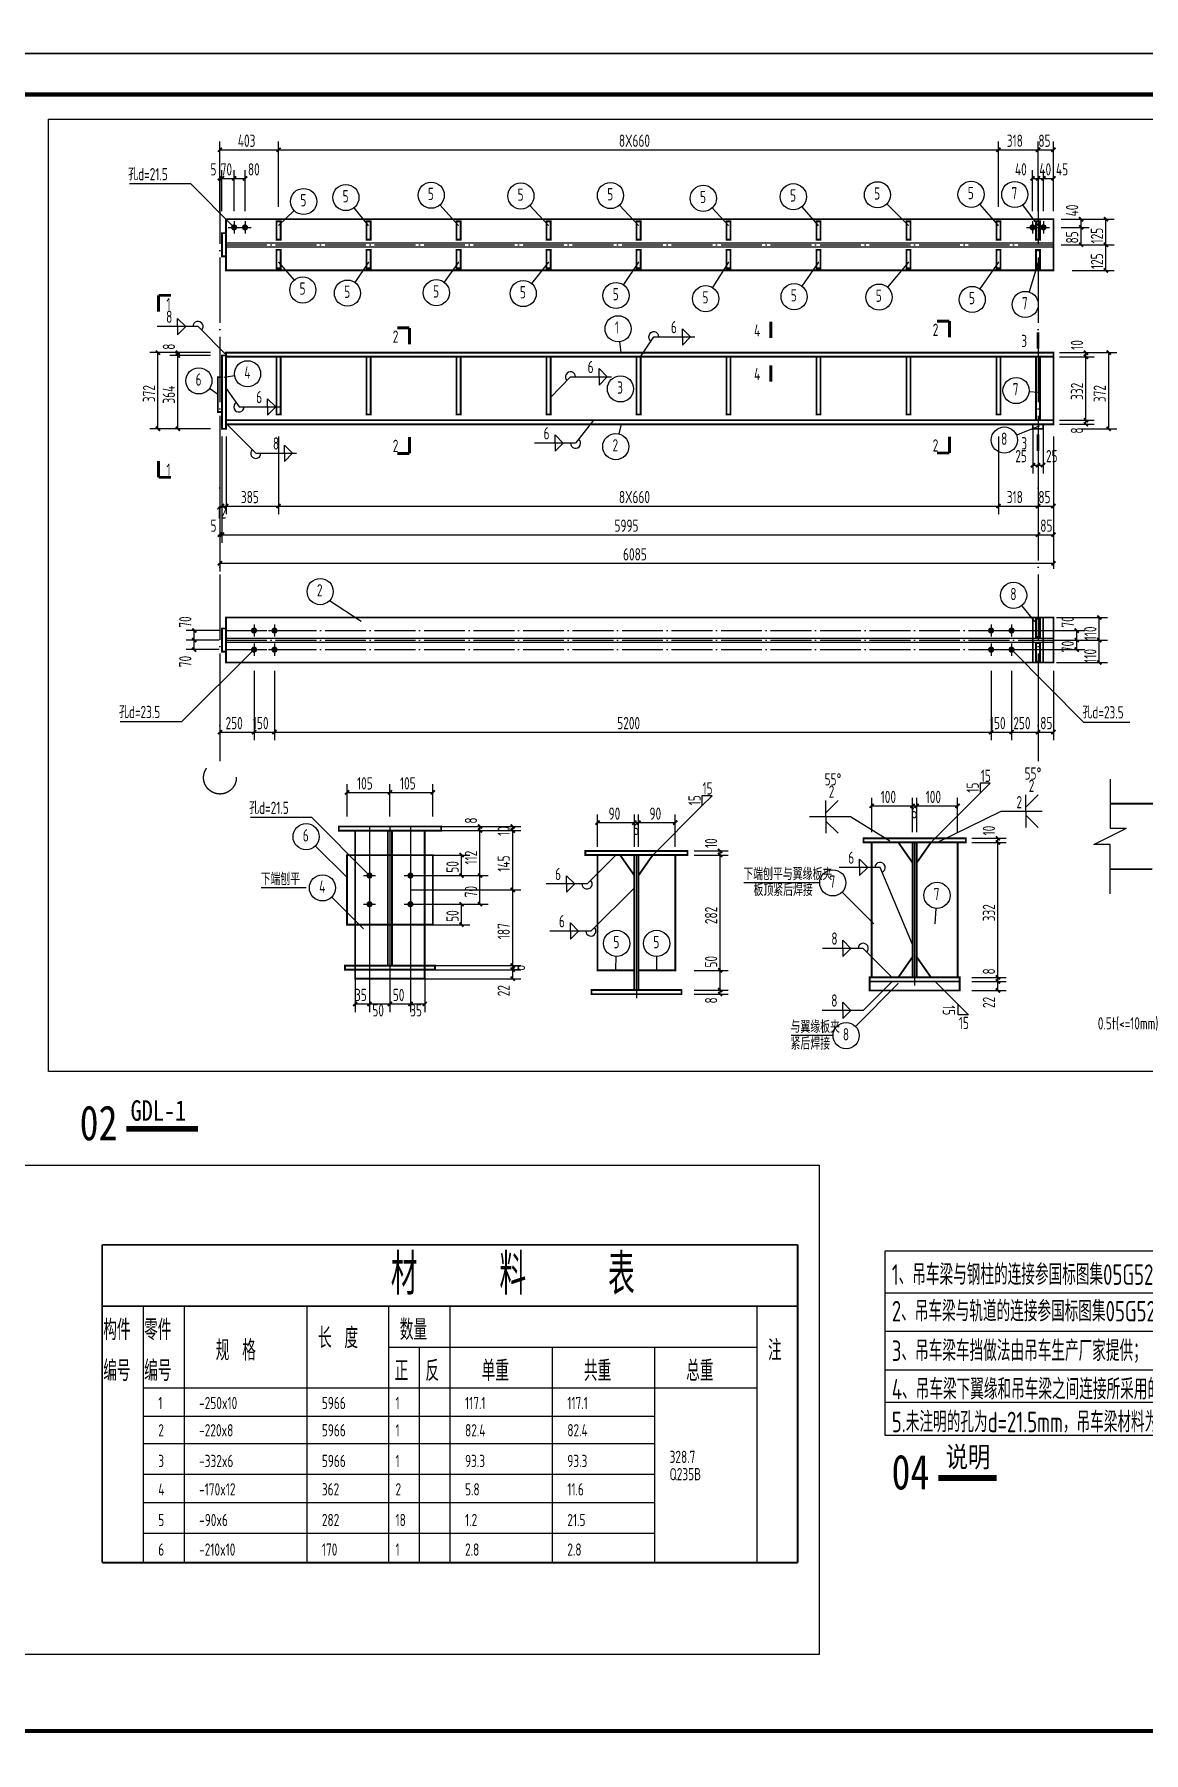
# Model space of a CAD drawing. Extents: x 10220221 to 10320221, y -710711 to -416711.
# Drawn here: x 10265407 to 10292524, y -584241 to -542241 of the extents above; entities that cross this region are included whole.
import ezdxf
from ezdxf.lldxf.tags import DXFTag

# ---------------------------------------------------------------- set-up
doc = ezdxf.new("R2010")
doc.units = 0
doc.header["$LTSCALE"] = 1000
doc.header["$MEASUREMENT"] = 0
for name, pattern in [('2', [5, 1.5, -1, 1.5, -1]), ('34', [0]), ('DOTE', [2.42, 2, -0.2, 0.02, -0.2])]:
    doc.linetypes.add(name, pattern=pattern)
doc.layers.get('0').update_dxf_attribs({"color": 2})
for name, color, linetype in [('10', 253, 'Continuous'), ('100', 4, 'Continuous'), ('320', 2, 'Continuous'), ('330', 253, '2'), ('DIM_SYMB', 3, 'Continuous'), ('DOTE', 1, 'DOTE'), ('PUB_TEXT', 7, 'Continuous'), ('PUB_TITLE', 4, 'Continuous'), ('尺寸标注', 253, 'Continuous'), ('焊缝标注', 253, 'Continuous'), ('编号标注', 253, 'Continuous'), ('螺栓孔标注', 253, 'Continuous'), ('附图框', 251, 'Continuous')]:
    doc.layers.add(name, color=color, linetype=linetype)
doc.styles.add('BIANHAO', font='SIMHEI.TTF', dxfattribs={"width": 0.8})
doc.styles.add('HZ', font='txt', dxfattribs={"width": 0.7, "height": 5, "bigfont": 'STF:宋体'})
doc.styles.add('TSSD', font='tssdeng.shx', dxfattribs={"width": 0.7, "height": 300, "bigfont": 'tssdchn.shx'})
doc.styles.add('TUMING', font='SimSun.ttf', dxfattribs={"width": 0.8, "height": 500})
tags = doc.linetypes.add('DASH', pattern=[0.35, 0.25, -0.1]).pattern_tags.tags
tags[6:7] = [DXFTag(74, 4), DXFTag(75, 0), DXFTag(340, '0'), DXFTag(46, 1.0), DXFTag(50, 0.0), DXFTag(44, 0.0), DXFTag(45, 0.0)]
tags[4:5] = [DXFTag(74, 4), DXFTag(75, 0), DXFTag(340, '0'), DXFTag(46, 1.0), DXFTag(50, 0.0), DXFTag(44, 0.0), DXFTag(45, 0.0)]

msp = doc.modelspace()

# ---------------------------------------------------------------- linework, layer by layer
at = {"linetype": 'ByBlock', "ltscale": 0.01}
for p, q in [((10286203, -571976), (10302143, -571976)), ((10286203, -576485), (10286203, -571976)), ((10286203, -573005), (10302143, -573005)), ((10286203, -573942), (10302143, -573942)), ((10286203, -574880), (10302143, -574880)), ((10302143, -575683), (10286203, -575683)), ((10302143, -576485), (10286203, -576485))]:
    msp.add_line(p, q, dxfattribs=at)
at = {"layer": '10', "color": 253, "linetype": 'ByBlock'}
for p, q in [((10288526, -560791), (10288773, -560544)), ((10288773, -560544), (10288526, -560544)), ((10288526, -560544), (10288526, -560791)), ((10280525, -562300), (10281725, -561100)), ((10281725, -561100), (10281973, -560852)), ((10281973, -560852), (10281725, -560852)), ((10281725, -560852), (10281725, -561100)), ((10287326, -561991), (10288526, -560791)), ((10287426, -565391), (10288239, -566204)), ((10287991, -566204), (10287991, -565957)), ((10288239, -566204), (10287991, -566204))]:
    msp.add_line(p, q, dxfattribs=at)
at = {"layer": '10', "const_width": 70}
for points in [[(10268444, -548621), (10268444, -549021)], [(10268444, -548621), (10268744, -548621)], [(10283410, -549262), (10283410, -549662)], [(10287776, -549249), (10287476, -549249)], [(10287776, -549249), (10287776, -549648)], [(10274577, -549415), (10274277, -549415)], [(10274577, -549415), (10274577, -549815)], [(10289942, -549521), (10289942, -549921)], [(10283410, -550729), (10283410, -550329)], [(10274577, -552484), (10274577, -552085)], [(10287776, -552474), (10287776, -552074)], [(10289942, -552421), (10289942, -552021)], [(10268444, -553070), (10268444, -552671)], [(10274577, -552484), (10274277, -552484)], [(10287776, -552474), (10287476, -552474)], [(10268444, -553070), (10268744, -553070)]]:
    msp.add_lwpolyline(points, dxfattribs=at)
at = {"layer": '100', "linetype": 'ByBlock'}
for p, q in [((10268066, -573328), (10268066, -574328)), ((10269066, -573328), (10269066, -574328)), ((10272066, -573328), (10272066, -574328)), ((10274066, -573328), (10274066, -574328)), ((10275566, -573328), (10275566, -574328)), ((10283066, -573328), (10283066, -574328)), ((10268066, -574328), (10268066, -575328)), ((10269066, -574328), (10269066, -575328)), ((10272066, -574328), (10272066, -575328)), ((10274066, -574328), (10283066, -574328)), ((10274066, -574328), (10274066, -575328)), ((10274816, -574328), (10274816, -575328)), ((10275566, -574328), (10275566, -575328)), ((10278066, -574328), (10278066, -575328)), ((10280566, -574328), (10280566, -575328)), ((10283066, -574328), (10283066, -575328)), ((10268066, -575328), (10268066, -579597)), ((10268066, -575328), (10283066, -575328)), ((10269066, -575328), (10269066, -579597)), ((10272066, -575328), (10272066, -579597)), ((10274066, -575328), (10274066, -579597)), ((10274816, -575328), (10274816, -579597)), ((10275566, -575328), (10275566, -579597)), ((10278066, -575328), (10278066, -579597)), ((10280566, -575328), (10280566, -579597)), ((10283066, -575328), (10283066, -579597)), ((10268066, -576015), (10280566, -576015)), ((10268066, -576681), (10280566, -576681)), ((10268066, -577431), (10280566, -577431)), ((10268066, -578125), (10280566, -578125)), ((10268066, -578875), (10280566, -578875))]:
    msp.add_line(p, q, dxfattribs=at)
at = {"layer": '100', "linetype": 'ByBlock', "const_width": 45}
for points in [[(10267066, -571828), (10284066, -571828)], [(10267066, -571828), (10267066, -573328)], [(10284066, -571828), (10284066, -573328)], [(10267066, -573328), (10284066, -573328)], [(10267066, -573328), (10267066, -574328)], [(10284066, -573328), (10284066, -574328)], [(10267066, -574328), (10267066, -575328)], [(10284066, -574328), (10284066, -575328)], [(10267066, -575328), (10267066, -579597)], [(10284066, -575328), (10284066, -579597)], [(10267066, -579597), (10284066, -579597)]]:
    msp.add_lwpolyline(points, dxfattribs=at)
at = {"layer": '320', "color": 253, "linetype": 'DASH', "ltscale": 0.5}
for p, q in [((10270094, -547334), (10290319, -547334)), ((10270094, -547434), (10290319, -547434)), ((10270094, -556996), (10290319, -556996)), ((10270094, -557096), (10290319, -557096))]:
    msp.add_line(p, q, dxfattribs=at)
at = {"layer": '320', "color": 253, "linetype": 'ByBlock'}
for p, q in [((10272050, -563103), (10270950, -563103)), ((10284606, -562981), (10282750, -562981)), ((10284932, -566715), (10283904, -566715))]:
    msp.add_line(p, q, dxfattribs=at)
at = {"layer": '320', "const_width": 45}
for points in [[(10270094, -546759), (10290319, -546759), (10290319, -548009), (10270094, -548009), (10270094, -546759)], [(10271327, -546809), (10271427, -546809), (10271427, -547259), (10271327, -547259), (10271327, -546809)], [(10273527, -546809), (10273627, -546809), (10273627, -547259), (10273527, -547259), (10273527, -546809)], [(10275727, -546809), (10275827, -546809), (10275827, -547259), (10275727, -547259), (10275727, -546809)], [(10277927, -546809), (10278027, -546809), (10278027, -547259), (10277927, -547259), (10277927, -546809)], [(10280127, -546809), (10280227, -546809), (10280227, -547259), (10280127, -547259), (10280127, -546809)], [(10282326, -546809), (10282426, -546809), (10282426, -547259), (10282326, -547259), (10282326, -546809)], [(10284526, -546809), (10284626, -546809), (10284626, -547259), (10284526, -547259), (10284526, -546809)], [(10286726, -546809), (10286826, -546809), (10286826, -547259), (10286726, -547259), (10286726, -546809)], [(10288926, -546809), (10289026, -546809), (10289026, -547259), (10288926, -547259), (10288926, -546809)], [(10289892, -546809), (10289992, -546809), (10289992, -547259), (10289892, -547259), (10289892, -546809)], [(10269994, -547101), (10270094, -547101), (10270094, -547668), (10269994, -547668), (10269994, -547101)], [(10271327, -547509), (10271427, -547509), (10271427, -547959), (10271327, -547959), (10271327, -547509)], [(10273527, -547509), (10273627, -547509), (10273627, -547959), (10273527, -547959), (10273527, -547509)], [(10275727, -547509), (10275827, -547509), (10275827, -547959), (10275727, -547959), (10275727, -547509)], [(10277927, -547509), (10278027, -547509), (10278027, -547959), (10277927, -547959), (10277927, -547509)], [(10280127, -547509), (10280227, -547509), (10280227, -547959), (10280127, -547959), (10280127, -547509)], [(10282326, -547509), (10282426, -547509), (10282426, -547959), (10282326, -547959), (10282326, -547509)], [(10284526, -547509), (10284626, -547509), (10284626, -547959), (10284526, -547959), (10284526, -547509)], [(10286726, -547509), (10286826, -547509), (10286826, -547959), (10286726, -547959), (10286726, -547509)], [(10288926, -547509), (10289026, -547509), (10289026, -547959), (10288926, -547959), (10288926, -547509)], [(10289892, -547509), (10289992, -547509), (10289992, -547959), (10289892, -547959), (10289892, -547509)], [(10269994, -550091), (10270094, -550091), (10270094, -551881), (10269994, -551881), (10269994, -550091)], [(10270094, -550021), (10290319, -550021), (10290319, -550121), (10270094, -550121), (10270094, -550021)], [(10271327, -550121), (10271427, -550121), (10271427, -551531), (10271327, -551531), (10271327, -550121)], [(10273527, -550121), (10273627, -550121), (10273627, -551531), (10273527, -551531), (10273527, -550121)], [(10275727, -550121), (10275827, -550121), (10275827, -551531), (10275727, -551531), (10275727, -550121)], [(10277927, -550121), (10278027, -550121), (10278027, -551531), (10277927, -551531), (10277927, -550121)], [(10280127, -550121), (10280227, -550121), (10280227, -551531), (10280127, -551531), (10280127, -550121)], [(10282326, -550121), (10282426, -550121), (10282426, -551531), (10282326, -551531), (10282326, -550121)], [(10284526, -550121), (10284626, -550121), (10284626, -551531), (10284526, -551531), (10284526, -550121)], [(10286726, -550121), (10286826, -550121), (10286826, -551531), (10286726, -551531), (10286726, -550121)], [(10288926, -550121), (10289026, -550121), (10289026, -551531), (10288926, -551531), (10288926, -550121)], [(10289892, -550121), (10289992, -550121), (10289992, -551671), (10289892, -551671), (10289892, -550121)], [(10290319, -550021), (10290319, -551771)], [(10269894, -550621), (10269994, -550621), (10269994, -551471), (10269894, -551471), (10269894, -550621)], [(10270094, -551671), (10290319, -551671), (10290319, -551771), (10270094, -551771), (10270094, -551671)], [(10289817, -551771), (10290067, -551771), (10290067, -551881), (10289817, -551881), (10289817, -551771)], [(10270094, -556496), (10290319, -556496), (10290319, -557596), (10270094, -557596), (10270094, -556496)], [(10289817, -556496), (10289817, -557596)], [(10289892, -556521), (10289992, -556521), (10289992, -556971), (10289892, -556971), (10289892, -556521)], [(10290067, -556496), (10290067, -557596)], [(10269994, -556763), (10270094, -556763), (10270094, -557330), (10269994, -557330), (10269994, -556763)], [(10289892, -557121), (10289992, -557121), (10289992, -557571), (10289892, -557571), (10289892, -557121)]]:
    msp.add_lwpolyline(points, dxfattribs=at)
at = {"layer": '320', "linetype": 'ByBlock', "const_width": 45}
for points in [[(10272850, -561603), (10275350, -561603), (10275350, -561703), (10272850, -561703), (10272850, -561603)], [(10273250, -561703), (10274950, -561703), (10274950, -565323), (10273250, -565323), (10273250, -561703)], [(10273250, -561703), (10274950, -561703)], [(10274050, -561703), (10274150, -561703), (10274150, -565003), (10274050, -565003), (10274050, -561703)], [(10285676, -561891), (10288176, -561891), (10288176, -561991), (10285676, -561991), (10285676, -561891)], [(10273050, -562303), (10275150, -562303), (10275150, -564003), (10273050, -564003), (10273050, -562303)], [(10273250, -562303), (10273250, -564003)], [(10274950, -562303), (10274950, -564003)], [(10278875, -562200), (10281375, -562200), (10281375, -562300), (10278875, -562300), (10278875, -562200)], [(10279175, -562300), (10279725, -562300), (10280075, -562800), (10280075, -565120), (10279175, -565120), (10279175, -562300)], [(10280075, -562300), (10280175, -562300), (10280175, -565600), (10280075, -565600), (10280075, -562300)], [(10280175, -562800), (10280525, -562300), (10281075, -562300), (10281075, -565120), (10280175, -565120), (10280175, -562800)], [(10285876, -561991), (10286526, -561991), (10286876, -562491), (10286876, -564791), (10286526, -565291), (10285876, -565291), (10285876, -561991)], [(10286876, -561991), (10286976, -561991), (10286976, -565291), (10286876, -565291), (10286876, -561991)], [(10286976, -562491), (10287326, -561991), (10287976, -561991), (10287976, -565291), (10287326, -565291), (10286976, -564791), (10286976, -562491)], [(10273000, -565003), (10275200, -565003), (10275200, -565103), (10273000, -565103), (10273000, -565003)], [(10285826, -565291), (10288026, -565291), (10288026, -565391), (10285826, -565391), (10285826, -565291)], [(10279025, -565600), (10281225, -565600), (10281225, -565700), (10279025, -565700), (10279025, -565600)], [(10285826, -565391), (10288026, -565391), (10288026, -565611), (10285826, -565611), (10285826, -565391)]]:
    msp.add_lwpolyline(points, dxfattribs=at)
at = {"layer": '330', "linetype": 'DOTE', "ltscale": 0.5}
for p, q in [((10270094, -547384), (10290319, -547384)), ((10270094, -556813), (10290319, -556813)), ((10270094, -557046), (10290319, -557046)), ((10270094, -557280), (10290319, -557280))]:
    msp.add_line(p, q, dxfattribs=at)
at = {"layer": '330', "linetype": 'ByBlock'}
for p, q in [((10291707, -560447), (10291707, -561647)), ((10273600, -561603), (10273600, -565103)), ((10274100, -561603), (10274100, -565103)), ((10274600, -561603), (10274600, -565103)), ((10291307, -562047), (10292107, -561647)), ((10291707, -561647), (10292107, -561647)), ((10280125, -562300), (10280125, -565800)), ((10286926, -561991), (10286926, -565491)), ((10291707, -562047), (10291307, -562047)), ((10291707, -563247), (10291707, -562047))]:
    msp.add_line(p, q, dxfattribs=at)
at = {"layer": '330', "color": 2, "linetype": 'ByBlock', "const_width": 45}
for points in [[(10291707, -561047), (10296594, -561047)], [(10291707, -562647), (10292740, -562647)]]:
    msp.add_lwpolyline(points, dxfattribs=at)
at = {"layer": '330'}
msp.add_circle((10269944, -560409), 400, dxfattribs=at)
at = {"layer": 'DIM_SYMB', "color": 3, "const_width": 143}
for points in [[(10267657, -568993), (10269411, -568993)], [(10287507, -577528), (10288931, -577528)]]:
    msp.add_lwpolyline(points, dxfattribs=at)
at = {"layer": 'DOTE', "ltscale": 0.8}
for p, q in [((10269944, -545760), (10269944, -560009)), ((10289942, -545760), (10289942, -560009))]:
    msp.add_line(p, q, dxfattribs=at)
at = {"layer": 'PUB_TITLE'}
for points in [[(10220221, -542711), (10320221, -542711), (10320221, -500711), (10220221, -500711)], [(10220221, -584711), (10320221, -584711), (10320221, -542711), (10220221, -542711)]]:
    msp.add_lwpolyline(points, close=True, dxfattribs=at)
at = {"layer": 'PUB_TITLE', "const_width": 100}
msp.add_lwpolyline([(10222721, -583711), (10319221, -583711), (10319221, -543711), (10222721, -543711)], close=True, dxfattribs=at)
at = {"layer": '尺寸标注'}
for p, q in [((10269944, -546459), (10269944, -544861)), ((10269944, -545061), (10271377, -545061)), ((10271377, -546459), (10271377, -544861)), ((10271377, -546459), (10271377, -544861)), ((10271377, -545061), (10288976, -545061)), ((10288976, -546459), (10288976, -544861)), ((10288976, -546459), (10288976, -544861)), ((10288976, -545061), (10289942, -545061)), ((10289942, -546459), (10289942, -544861)), ((10289942, -546459), (10289942, -544861)), ((10289942, -545061), (10290319, -545061)), ((10290319, -546459), (10290319, -544861)), ((10290319, -546459), (10290319, -544861)), ((10269944, -546559), (10269944, -545560)), ((10269994, -546559), (10269994, -545560)), ((10269994, -546559), (10269994, -545560)), ((10270291, -546559), (10270291, -545560)), ((10270291, -546559), (10270291, -545560)), ((10270558, -546559), (10270558, -545560)), ((10289809, -546559), (10289809, -545560)), ((10289942, -546559), (10289942, -545560)), ((10289942, -546559), (10289942, -545560)), ((10290076, -546559), (10290076, -545560)), ((10290076, -546559), (10290076, -545560)), ((10290319, -546559), (10290319, -545560)), ((10290319, -546559), (10290319, -545560)), ((10269944, -545760), (10269994, -545760)), ((10269994, -545760), (10270291, -545760)), ((10270291, -545760), (10270558, -545760)), ((10289809, -545760), (10290076, -545760)), ((10289942, -545760), (10290319, -545760)), ((10290076, -545760), (10290236, -545760)), ((10290505, -546759), (10291196, -546759)), ((10290775, -546759), (10291803, -546759)), ((10290996, -546959), (10290996, -546759)), ((10291603, -547384), (10291603, -546759)), ((10290505, -546959), (10291196, -546959)), ((10290996, -547384), (10290996, -546959)), ((10290505, -547384), (10291196, -547384)), ((10290775, -547384), (10291803, -547384)), ((10291603, -548009), (10291603, -547384)), ((10290775, -548009), (10291803, -548009)), ((10269334, -550021), (10268229, -550021)), ((10268429, -551881), (10268429, -550021)), ((10269715, -550021), (10268715, -550021)), ((10269715, -550091), (10268715, -550091)), ((10268915, -550091), (10268915, -550021)), ((10268915, -551881), (10268915, -550091)), ((10290464, -550021), (10291314, -550021)), ((10290464, -550121), (10291314, -550121)), ((10291001, -550021), (10291870, -550021)), ((10291114, -550121), (10291114, -550021)), ((10291114, -551671), (10291114, -550121)), ((10291670, -551881), (10291670, -550021)), ((10289817, -551771), (10289817, -552971)), ((10289942, -551771), (10289942, -552971)), ((10289942, -551771), (10289942, -552971)), ((10290067, -551771), (10290067, -552971)), ((10290464, -551671), (10291314, -551671)), ((10290464, -551771), (10291314, -551771)), ((10291114, -551771), (10291114, -551671)), ((10269334, -551881), (10268229, -551881)), ((10269715, -551881), (10268715, -551881)), ((10269994, -552071), (10269994, -553970)), ((10270094, -552071), (10270094, -553970)), ((10270094, -552071), (10270094, -553970)), ((10271377, -552071), (10271377, -553970)), ((10271377, -552071), (10271377, -553970)), ((10288976, -552071), (10288976, -553970)), ((10288976, -552071), (10288976, -553970)), ((10289942, -552071), (10289942, -553970)), ((10289942, -552071), (10289942, -553970)), ((10290319, -552071), (10290319, -553970)), ((10290319, -552071), (10290319, -555305)), ((10291001, -551881), (10291870, -551881)), ((10269944, -552771), (10269944, -554670)), ((10269994, -552771), (10269994, -554670)), ((10269994, -552771), (10269994, -554670)), ((10289817, -552771), (10289942, -552771)), ((10289942, -552771), (10289942, -554670)), ((10289942, -552771), (10289942, -554670)), ((10289942, -552771), (10290067, -552771)), ((10269944, -553470), (10269944, -555370)), ((10269994, -553770), (10270094, -553770)), ((10270094, -553770), (10271377, -553770)), ((10271377, -553770), (10288976, -553770)), ((10288976, -553770), (10289942, -553770)), ((10289942, -553770), (10290319, -553770)), ((10269944, -554470), (10269994, -554470)), ((10269994, -554470), (10289942, -554470)), ((10289942, -554470), (10290319, -554470)), ((10269944, -555170), (10290319, -555170)), ((10290392, -556496), (10291640, -556496)), ((10291440, -557046), (10291440, -556496)), ((10269922, -556813), (10269116, -556813)), ((10269316, -557046), (10269316, -556813)), ((10290191, -556813), (10291089, -556813)), ((10290889, -557046), (10290889, -556813)), ((10269922, -557046), (10269116, -557046)), ((10269922, -557280), (10269116, -557280)), ((10269316, -557280), (10269316, -557046)), ((10290191, -557046), (10291089, -557046)), ((10290191, -557280), (10291089, -557280)), ((10290392, -557046), (10291640, -557046)), ((10290889, -557280), (10290889, -557046)), ((10291440, -557596), (10291440, -557046)), ((10290392, -557596), (10291640, -557596)), ((10269944, -557796), (10269944, -559496)), ((10270777, -557796), (10270777, -559496)), ((10270777, -557796), (10270777, -559496)), ((10271277, -557796), (10271277, -559496)), ((10271277, -557796), (10271277, -559496)), ((10288796, -557796), (10288796, -559496)), ((10288796, -557796), (10288796, -559496)), ((10289296, -557796), (10289296, -559496)), ((10289296, -557796), (10289296, -559496)), ((10289942, -557796), (10289942, -559496)), ((10289942, -557796), (10289942, -559496)), ((10290318, -557796), (10290318, -559496)), ((10269944, -559296), (10270777, -559296)), ((10270777, -559296), (10271277, -559296)), ((10271277, -559296), (10288796, -559296)), ((10288796, -559296), (10289296, -559296)), ((10289296, -559296), (10289942, -559296)), ((10289942, -559296), (10290318, -559296))]:
    msp.add_line(p, q, dxfattribs=at)
at = {"layer": '尺寸标注', "linetype": 'ByBlock'}
for p, q in [((10273050, -561356), (10273050, -560569)), ((10274100, -561356), (10274100, -560569)), ((10275150, -561356), (10275150, -560569)), ((10273050, -560769), (10274100, -560769)), ((10274100, -560769), (10275150, -560769)), ((10285876, -561740), (10285876, -560900)), ((10285876, -561100), (10286876, -561100)), ((10286876, -561740), (10286876, -560900)), ((10286876, -561100), (10286976, -561100)), ((10286976, -561740), (10286976, -560900)), ((10286976, -561100), (10287976, -561100)), ((10287976, -561740), (10287976, -560900)), ((10279175, -562100), (10279175, -561309)), ((10279175, -561509), (10280075, -561509)), ((10280075, -562100), (10280075, -561309)), ((10280075, -561509), (10280175, -561509)), ((10280175, -562100), (10280175, -561309)), ((10280175, -561509), (10281075, -561509)), ((10281075, -562100), (10281075, -561309)), ((10274600, -561603), (10276500, -561603)), ((10274600, -561603), (10277300, -561603)), ((10274600, -561703), (10276500, -561703)), ((10274600, -561703), (10276500, -561703)), ((10274600, -561703), (10277300, -561703)), ((10274600, -561703), (10277300, -561703)), ((10276300, -561703), (10276300, -561603)), ((10276300, -562803), (10276300, -561703)), ((10277100, -561703), (10277100, -561603)), ((10277100, -563153), (10277100, -561703)), ((10288321, -561891), (10289162, -561891)), ((10288962, -561991), (10288962, -561891)), ((10275150, -562303), (10276050, -562303)), ((10275850, -562803), (10275850, -562303)), ((10281540, -562200), (10282370, -562200)), ((10281540, -562300), (10282370, -562300)), ((10282170, -562300), (10282170, -562200)), ((10282170, -565120), (10282170, -562300)), ((10288321, -561991), (10289162, -561991)), ((10288962, -565291), (10288962, -561991)), ((10274600, -562803), (10276500, -562803)), ((10274600, -562803), (10276500, -562803)), ((10274600, -563153), (10277300, -563153)), ((10274600, -563153), (10277300, -563153)), ((10275150, -562803), (10276050, -562803)), ((10276300, -563503), (10276300, -562803)), ((10277100, -565003), (10277100, -563153)), ((10274600, -563503), (10276500, -563503)), ((10275150, -563503), (10276050, -563503)), ((10275850, -564003), (10275850, -563503)), ((10275150, -564003), (10276050, -564003)), ((10273250, -564983), (10273250, -566141)), ((10273600, -564983), (10273600, -566141)), ((10273600, -564983), (10273600, -566141)), ((10274100, -564983), (10274100, -566141)), ((10274100, -564983), (10274100, -566141)), ((10274600, -564983), (10274600, -566141)), ((10274600, -564983), (10274600, -566141)), ((10274600, -565003), (10277300, -565003)), ((10274600, -565003), (10277300, -565003)), ((10274600, -565103), (10277300, -565103)), ((10274600, -565103), (10277300, -565103)), ((10274950, -564983), (10274950, -566141)), ((10277100, -565103), (10277100, -565003)), ((10277100, -565323), (10277100, -565103)), ((10281540, -565120), (10282370, -565120)), ((10282170, -565600), (10282170, -565120)), ((10288321, -565291), (10289162, -565291)), ((10288962, -565391), (10288962, -565291)), ((10274600, -565323), (10277300, -565323)), ((10281540, -565600), (10282370, -565600)), ((10281540, -565700), (10282370, -565700)), ((10282170, -565700), (10282170, -565600)), ((10288321, -565391), (10289162, -565391)), ((10288321, -565611), (10289162, -565611)), ((10288962, -565611), (10288962, -565391)), ((10273250, -565941), (10273600, -565941)), ((10273600, -565941), (10274100, -565941)), ((10274100, -565941), (10274600, -565941)), ((10274600, -565941), (10274950, -565941))]:
    msp.add_line(p, q, dxfattribs=at)
at = {"layer": '尺寸标注', "const_width": 45}
for points in [[(10269894, -545111), (10269994, -545011)], [(10271327, -545111), (10271427, -545011)], [(10271327, -545111), (10271427, -545011)], [(10288926, -545111), (10289026, -545011)], [(10288926, -545111), (10289026, -545011)], [(10289892, -545111), (10289992, -545011)], [(10289892, -545111), (10289992, -545011)], [(10290269, -545111), (10290369, -545011)], [(10290269, -545111), (10290369, -545011)], [(10269894, -545810), (10269994, -545710)], [(10269944, -545810), (10270044, -545710)], [(10269944, -545810), (10270044, -545710)], [(10270241, -545810), (10270341, -545710)], [(10270241, -545810), (10270341, -545710)], [(10270508, -545810), (10270608, -545710)], [(10289759, -545810), (10289859, -545710)], [(10289892, -545810), (10289992, -545710)], [(10289892, -545810), (10289992, -545710)], [(10290026, -545810), (10290126, -545710)], [(10290026, -545810), (10290126, -545710)], [(10290269, -545810), (10290369, -545710)], [(10290269, -545810), (10290369, -545710)], [(10290946, -546709), (10291046, -546809)], [(10291553, -546709), (10291653, -546809)], [(10290946, -546909), (10291046, -547009)], [(10290946, -547334), (10291046, -547434)], [(10291553, -547334), (10291653, -547434)], [(10291553, -547959), (10291653, -548059)], [(10268379, -549971), (10268479, -550071)], [(10268865, -549971), (10268965, -550071)], [(10268865, -550041), (10268965, -550141)], [(10291064, -549971), (10291164, -550071)], [(10291064, -550071), (10291164, -550171)], [(10291620, -549971), (10291720, -550071)], [(10268379, -551831), (10268479, -551931)], [(10268865, -551831), (10268965, -551931)], [(10291064, -551621), (10291164, -551721)], [(10291064, -551721), (10291164, -551821)], [(10291620, -551831), (10291720, -551931)], [(10289767, -552821), (10289867, -552721)], [(10289892, -552821), (10289992, -552721)], [(10289892, -552821), (10289992, -552721)], [(10290017, -552821), (10290117, -552721)], [(10269944, -553820), (10270044, -553720)], [(10270044, -553820), (10270144, -553720)], [(10270044, -553820), (10270144, -553720)], [(10271327, -553820), (10271427, -553720)], [(10271327, -553820), (10271427, -553720)], [(10288926, -553820), (10289026, -553720)], [(10288926, -553820), (10289026, -553720)], [(10289892, -553820), (10289992, -553720)], [(10289892, -553820), (10289992, -553720)], [(10290269, -553820), (10290369, -553720)], [(10290269, -553820), (10290369, -553720)], [(10269894, -554520), (10269994, -554420)], [(10269944, -554520), (10270044, -554420)], [(10269944, -554520), (10270044, -554420)], [(10289892, -554520), (10289992, -554420)], [(10289892, -554520), (10289992, -554420)], [(10290270, -554520), (10290370, -554420)], [(10269894, -555220), (10269994, -555120)], [(10290270, -555220), (10290370, -555120)], [(10291390, -556446), (10291490, -556546)], [(10269266, -556763), (10269366, -556863)], [(10290839, -556763), (10290939, -556863)], [(10269266, -556996), (10269366, -557096)], [(10269266, -557230), (10269366, -557330)], [(10290839, -556996), (10290939, -557096)], [(10290839, -557230), (10290939, -557330)], [(10291390, -556996), (10291490, -557096)], [(10291390, -557546), (10291490, -557646)], [(10269894, -559346), (10269994, -559246)], [(10270728, -559346), (10270827, -559246)], [(10270728, -559346), (10270827, -559246)], [(10271227, -559346), (10271327, -559246)], [(10271227, -559346), (10271327, -559246)], [(10288746, -559346), (10288846, -559246)], [(10288746, -559346), (10288846, -559246)], [(10289246, -559346), (10289346, -559246)], [(10289246, -559346), (10289346, -559246)], [(10289892, -559346), (10289992, -559246)], [(10289892, -559346), (10289992, -559246)], [(10290268, -559346), (10290368, -559246)]]:
    msp.add_lwpolyline(points, dxfattribs=at)
at = {"layer": '尺寸标注', "linetype": 'ByBlock', "const_width": 45}
for points in [[(10273000, -560819), (10273100, -560719)], [(10274050, -560819), (10274150, -560719)], [(10275100, -560819), (10275200, -560719)], [(10285826, -561150), (10285926, -561050)], [(10286826, -561150), (10286926, -561050)], [(10286926, -561150), (10287026, -561050)], [(10287926, -561150), (10288026, -561050)], [(10276250, -561553), (10276350, -561653)], [(10277050, -561553), (10277150, -561653)], [(10279125, -561559), (10279225, -561459)], [(10280025, -561559), (10280125, -561459)], [(10280125, -561559), (10280225, -561459)], [(10281025, -561559), (10281125, -561459)], [(10276250, -561653), (10276350, -561753)], [(10276250, -561653), (10276350, -561753)], [(10277050, -561653), (10277150, -561753)], [(10277050, -561653), (10277150, -561753)], [(10288912, -561841), (10289012, -561941)], [(10288912, -561941), (10289012, -562041)], [(10275800, -562253), (10275900, -562353)], [(10282120, -562150), (10282220, -562250)], [(10282120, -562250), (10282220, -562350)], [(10275800, -562753), (10275900, -562853)], [(10276250, -562753), (10276350, -562853)], [(10276250, -562753), (10276350, -562853)], [(10277050, -563103), (10277150, -563203)], [(10277050, -563103), (10277150, -563203)], [(10275800, -563453), (10275900, -563553)], [(10276250, -563453), (10276350, -563553)], [(10275800, -563953), (10275900, -564053)], [(10277050, -564953), (10277150, -565053)], [(10277050, -564953), (10277150, -565053)], [(10277050, -565053), (10277150, -565153)], [(10277050, -565053), (10277150, -565153)], [(10277050, -565273), (10277150, -565373)], [(10282120, -565070), (10282220, -565170)], [(10288912, -565241), (10289012, -565341)], [(10288912, -565341), (10289012, -565441)], [(10282120, -565550), (10282220, -565650)], [(10282120, -565650), (10282220, -565750)], [(10288912, -565561), (10289012, -565661)], [(10273200, -565991), (10273300, -565891)], [(10273550, -565991), (10273650, -565891)], [(10273550, -565991), (10273650, -565891)], [(10274050, -565991), (10274150, -565891)], [(10274050, -565991), (10274150, -565891)], [(10274550, -565991), (10274650, -565891)], [(10274550, -565991), (10274650, -565891)], [(10274900, -565991), (10275000, -565891)]]:
    msp.add_lwpolyline(points, dxfattribs=at)
at = {"layer": '焊缝标注'}
for p, q in [((10269108, -549383), (10268908, -549183)), ((10268908, -549383), (10268908, -549183)), ((10269408, -549383), (10268408, -549383)), ((10269108, -549383), (10268908, -549583)), ((10268908, -549383), (10268908, -549583)), ((10270114, -550091), (10269408, -549383)), ((10280228, -550121), (10280549, -549637)), ((10280549, -549637), (10281549, -549637)), ((10281249, -549437), (10281449, -549637)), ((10281249, -549637), (10281249, -549437)), ((10281249, -549837), (10281449, -549637)), ((10281249, -549637), (10281249, -549837)), ((10278028, -551121), (10278513, -550612)), ((10278513, -550612), (10279513, -550612)), ((10279213, -550412), (10279413, -550612)), ((10279213, -550612), (10279213, -550412)), ((10279213, -550812), (10279413, -550612)), ((10279213, -550612), (10279213, -550812)), ((10270094, -550896), (10270410, -551347)), ((10270410, -551347), (10271410, -551347)), ((10271110, -551147), (10271310, -551347)), ((10271110, -551347), (10271110, -551147)), ((10271110, -551547), (10271310, -551347)), ((10271110, -551347), (10271110, -551547)), ((10270114, -551771), (10270819, -552480)), ((10279078, -551671), (10278636, -552232)), ((10271519, -552280), (10271719, -552480)), ((10271519, -552480), (10271519, -552280)), ((10278636, -552232), (10277636, -552232)), ((10278336, -552232), (10278136, -552032)), ((10278136, -552232), (10278136, -552032)), ((10278336, -552232), (10278136, -552432)), ((10278136, -552232), (10278136, -552432)), ((10270819, -552480), (10271819, -552480)), ((10271519, -552680), (10271719, -552480)), ((10271519, -552480), (10271519, -552680))]:
    msp.add_line(p, q, dxfattribs=at)
at = {"layer": '焊缝标注', "linetype": 'ByBlock'}
for p, q in [((10284756, -561370), (10284756, -560970)), ((10284756, -561270), (10285056, -560970)), ((10289645, -561228), (10289645, -560828)), ((10289645, -561128), (10289945, -560828)), ((10285356, -561370), (10284356, -561370)), ((10284756, -561370), (10284756, -561770)), ((10284756, -561470), (10285056, -561770)), ((10286321, -561958), (10285356, -561370)), ((10287476, -561991), (10289045, -561228)), ((10289045, -561228), (10290045, -561228)), ((10289645, -561228), (10289645, -561628)), ((10289645, -561328), (10289945, -561628)), ((10279625, -562300), (10278917, -563005)), ((10286082, -562604), (10285082, -562604)), ((10285782, -562604), (10285582, -562404)), ((10285582, -562604), (10285582, -562404)), ((10285782, -562604), (10285582, -562804)), ((10285582, -562604), (10285582, -562804)), ((10286876, -564491), (10286082, -562604)), ((10278917, -563005), (10277917, -563005)), ((10278617, -563005), (10278417, -562805)), ((10278417, -563005), (10278417, -562805)), ((10278617, -563005), (10278417, -563205)), ((10278417, -563005), (10278417, -563205)), ((10280075, -563100), (10279012, -564158)), ((10278712, -564158), (10278512, -563958)), ((10278512, -564158), (10278512, -563958)), ((10279012, -564158), (10278012, -564158)), ((10278712, -564158), (10278512, -564358)), ((10278512, -564158), (10278512, -564358)), ((10285370, -564583), (10285170, -564383)), ((10285170, -564583), (10285170, -564383)), ((10285670, -564583), (10284670, -564583)), ((10285370, -564583), (10285170, -564783)), ((10285170, -564583), (10285170, -564783)), ((10286376, -565291), (10285670, -564583)), ((10286376, -565391), (10285667, -566097)), ((10285667, -566097), (10284667, -566097)), ((10285367, -566097), (10285167, -565897)), ((10285167, -566097), (10285167, -565897)), ((10285367, -566097), (10285167, -566297)), ((10285167, -566097), (10285167, -566297))]:
    msp.add_line(p, q, dxfattribs=at)
at = {"layer": '焊缝标注', "const_width": 75}
for points in [[(10270328, -546959, 1), (10270253, -546959, 1), (10270328, -546959, 1)], [(10270328, -546959, 1), (10270253, -546959, 1), (10270328, -546959, 1)], [(10270595, -546959, 1), (10270520, -546959, 1), (10270595, -546959, 1)], [(10270595, -546959, 1), (10270520, -546959, 1), (10270595, -546959, 1)], [(10289846, -546959, 1), (10289771, -546959, 1), (10289846, -546959, 1)], [(10289846, -546959, 1), (10289771, -546959, 1), (10289846, -546959, 1)], [(10290113, -546959, 1), (10290038, -546959, 1), (10290113, -546959, 1)], [(10290113, -546959, 1), (10290038, -546959, 1), (10290113, -546959, 1)], [(10270815, -556813, 1), (10270740, -556813, 1), (10270815, -556813, 1)], [(10270815, -556813, 1), (10270740, -556813, 1), (10270815, -556813, 1)], [(10271315, -556813, 1), (10271240, -556813, 1), (10271315, -556813, 1)], [(10271315, -556813, 1), (10271240, -556813, 1), (10271315, -556813, 1)], [(10288833, -556813, 1), (10288758, -556813, 1), (10288833, -556813, 1)], [(10288833, -556813, 1), (10288758, -556813, 1), (10288833, -556813, 1)], [(10289333, -556813, 1), (10289258, -556813, 1), (10289333, -556813, 1)], [(10289333, -556813, 1), (10289258, -556813, 1), (10289333, -556813, 1)], [(10270815, -557280, 1), (10270740, -557280, 1), (10270815, -557280, 1)], [(10270815, -557280, 1), (10270740, -557280, 1), (10270815, -557280, 1)], [(10271315, -557280, 1), (10271240, -557280, 1), (10271315, -557280, 1)], [(10271315, -557280, 1), (10271240, -557280, 1), (10271315, -557280, 1)], [(10288833, -557280, 1), (10288758, -557280, 1), (10288833, -557280, 1)], [(10288833, -557280, 1), (10288758, -557280, 1), (10288833, -557280, 1)], [(10289333, -557280, 1), (10289258, -557280, 1), (10289333, -557280, 1)], [(10289333, -557280, 1), (10289258, -557280, 1), (10289333, -557280, 1)]]:
    msp.add_lwpolyline(points, format="xyb", dxfattribs=at)
at = {"layer": '焊缝标注', "linetype": 'ByBlock', "const_width": 75}
for points in [[(10273638, -562803, 1), (10273563, -562803, 1), (10273638, -562803, 1)], [(10273638, -562803, 1), (10273563, -562803, 1), (10273638, -562803, 1)], [(10274638, -562803, 1), (10274563, -562803, 1), (10274638, -562803, 1)], [(10274638, -562803, 1), (10274563, -562803, 1), (10274638, -562803, 1)], [(10273638, -563503, 1), (10273563, -563503, 1), (10273638, -563503, 1)], [(10273638, -563503, 1), (10273563, -563503, 1), (10273638, -563503, 1)], [(10274638, -563503, 1), (10274563, -563503, 1), (10274638, -563503, 1)], [(10274638, -563503, 1), (10274563, -563503, 1), (10274638, -563503, 1)]]:
    msp.add_lwpolyline(points, format="xyb", dxfattribs=at)
at = {"layer": '焊缝标注'}
for centre, start, end in [((10269408, -549383), 314.9316, 180), ((10280549, -549637), 0, 236.4491), ((10278513, -550612), 0, 226.3846), ((10270410, -551347), 124.9618, 0), ((10278636, -552232), 180, 51.7579), ((10270819, -552480), 134.8403, 0)]:
    msp.add_arc(centre, 125, start, end, dxfattribs=at)
at = {"layer": '焊缝标注', "linetype": 'ByBlock'}
for centre, start, end in [((10286082, -562604), 292.8222, 180), ((10278917, -563005), 180, 44.8859), ((10279012, -564158), 180, 44.8859), ((10285670, -564583), 314.9315, 180)]:
    msp.add_arc(centre, 125, start, end, dxfattribs=at)
at = {"layer": '焊缝标注'}
for points in [[(10270114, -550091), (10270054, -550009), (10270033, -550031)], [(10280228, -550121), (10280296, -550046), (10280271, -550029)], [(10270094, -550896), (10270139, -550986), (10270164, -550969)], [(10278028, -551121), (10278108, -551059), (10278087, -551038)], [(10270114, -551771), (10270174, -551852), (10270195, -551831)], [(10279078, -551671), (10279005, -551740), (10279028, -551758)]]:
    msp.add_solid(points, dxfattribs=at)
at = {"layer": '焊缝标注', "linetype": 'ByBlock'}
for points in [[(10286321, -561958), (10286265, -561909), (10286251, -561929)], [(10287476, -561991), (10287574, -561954), (10287558, -561934)], [(10279625, -562300), (10279544, -562360), (10279565, -562381)], [(10280075, -563100), (10279994, -563160), (10280015, -563181)], [(10286876, -564491), (10286851, -564393), (10286823, -564405)], [(10286376, -565291), (10286316, -565210), (10286295, -565231)], [(10286376, -565391), (10286295, -565451), (10286316, -565472)]]:
    msp.add_solid(points, dxfattribs=at)
at = {"layer": '编号标注'}
for p, q in [((10275777, -546909), (10275323, -546409)), ((10280177, -546909), (10279710, -546414)), ((10286776, -546909), (10286245, -546387)), ((10288976, -546909), (10288518, -546392)), ((10289942, -546909), (10289567, -546410)), ((10270291, -546809), (10270291, -547109)), ((10270558, -546809), (10270558, -547109)), ((10271377, -546909), (10271758, -546547)), ((10273577, -546909), (10273225, -546478)), ((10277977, -546909), (10277519, -546424)), ((10282376, -546909), (10281978, -546483)), ((10284576, -546909), (10284172, -546451)), ((10289809, -546809), (10289809, -547109)), ((10290076, -546809), (10290076, -547109)), ((10270141, -546959), (10270441, -546959)), ((10270408, -546959), (10270708, -546959)), ((10289659, -546959), (10289959, -546959)), ((10289926, -546959), (10290226, -546959)), ((10271377, -547809), (10271760, -548248)), ((10273577, -547809), (10273242, -548302)), ((10275777, -547809), (10275422, -548298)), ((10277977, -547809), (10277559, -548327)), ((10280177, -547809), (10279805, -548359)), ((10282376, -547809), (10281988, -548430)), ((10284576, -547809), (10284165, -548392)), ((10286776, -547809), (10286262, -548418)), ((10288976, -547809), (10288519, -548459)), ((10289942, -547809), (10289722, -548537)), ((10279752, -550021), (10279718, -549755)), ((10270044, -550616), (10270302, -550581)), ((10269894, -551046), (10269689, -550898)), ((10289942, -550996), (10289724, -550976)), ((10279752, -551771), (10279695, -552006)), ((10289967, -551821), (10289417, -552040)), ((10273394, -556596), (10272620, -556087)), ((10289867, -556596), (10289547, -556201)), ((10270628, -556813), (10270927, -556813)), ((10270777, -556663), (10270777, -556963)), ((10271127, -556813), (10271427, -556813)), ((10271277, -556663), (10271277, -556963)), ((10288646, -556813), (10288946, -556813)), ((10288796, -556663), (10288796, -556963)), ((10289146, -556813), (10289446, -556813)), ((10289296, -556663), (10289296, -556963)), ((10270628, -557280), (10270927, -557280)), ((10270777, -557130), (10270777, -557430)), ((10271127, -557280), (10271427, -557280)), ((10271277, -557130), (10271277, -557430)), ((10288646, -557280), (10288946, -557280)), ((10288796, -557130), (10288796, -557430)), ((10289146, -557280), (10289446, -557280)), ((10289296, -557130), (10289296, -557430))]:
    msp.add_line(p, q, dxfattribs=at)
at = {"layer": '编号标注', "linetype": 'ByBlock'}
for p, q in [((10273050, -562853), (10272276, -562080)), ((10273600, -562653), (10273600, -562953)), ((10274600, -562653), (10274600, -562953)), ((10273450, -562803), (10273750, -562803)), ((10274450, -562803), (10274750, -562803)), ((10285926, -563981), (10285152, -563208)), ((10273450, -564103), (10272676, -563330)), ((10273450, -563503), (10273750, -563503)), ((10273600, -563353), (10273600, -563653)), ((10274450, -563503), (10274750, -563503)), ((10274600, -563353), (10274600, -563653)), ((10287426, -563981), (10287452, -563604)), ((10279625, -565090), (10279633, -564781)), ((10280625, -565090), (10280622, -564781)), ((10286526, -565441), (10285479, -566489))]:
    msp.add_line(p, q, dxfattribs=at)
at = {"layer": '编号标注', "const_width": 10}
for points in [[(10271382, -546909, 1), (10271372, -546909, 1), (10271382, -546909, 1)], [(10273582, -546909, 1), (10273572, -546909, 1), (10273582, -546909, 1)], [(10275782, -546909, 1), (10275772, -546909, 1), (10275782, -546909, 1)], [(10277982, -546909, 1), (10277972, -546909, 1), (10277982, -546909, 1)], [(10280182, -546909, 1), (10280172, -546909, 1), (10280182, -546909, 1)], [(10282381, -546909, 1), (10282371, -546909, 1), (10282381, -546909, 1)], [(10284581, -546909, 1), (10284571, -546909, 1), (10284581, -546909, 1)], [(10286781, -546909, 1), (10286771, -546909, 1), (10286781, -546909, 1)], [(10288981, -546909, 1), (10288971, -546909, 1), (10288981, -546909, 1)], [(10289947, -546909, 1), (10289937, -546909, 1), (10289947, -546909, 1)], [(10271382, -547809, 1), (10271372, -547809, 1), (10271382, -547809, 1)], [(10273582, -547809, 1), (10273572, -547809, 1), (10273582, -547809, 1)], [(10275782, -547809, 1), (10275772, -547809, 1), (10275782, -547809, 1)], [(10277982, -547809, 1), (10277972, -547809, 1), (10277982, -547809, 1)], [(10280182, -547809, 1), (10280172, -547809, 1), (10280182, -547809, 1)], [(10282381, -547809, 1), (10282371, -547809, 1), (10282381, -547809, 1)], [(10284581, -547809, 1), (10284571, -547809, 1), (10284581, -547809, 1)], [(10286781, -547809, 1), (10286771, -547809, 1), (10286781, -547809, 1)], [(10288981, -547809, 1), (10288971, -547809, 1), (10288981, -547809, 1)], [(10289947, -547809, 1), (10289937, -547809, 1), (10289947, -547809, 1)], [(10279757, -550021, 1), (10279747, -550021, 1), (10279757, -550021, 1)], [(10270049, -550616, 1), (10270039, -550616, 1), (10270049, -550616, 1)], [(10269899, -551046, 1), (10269889, -551046, 1), (10269899, -551046, 1)], [(10289947, -550996, 1), (10289937, -550996, 1), (10289947, -550996, 1)], [(10279757, -551771, 1), (10279747, -551771, 1), (10279757, -551771, 1)], [(10289972, -551821, 1), (10289962, -551821, 1), (10289972, -551821, 1)], [(10273399, -556596, 1), (10273389, -556596, 1), (10273399, -556596, 1)], [(10289872, -556596, 1), (10289862, -556596, 1), (10289872, -556596, 1)]]:
    msp.add_lwpolyline(points, format="xyb", dxfattribs=at)
at = {"layer": '编号标注', "linetype": 'ByBlock', "const_width": 10}
for points in [[(10273055, -562853, 1), (10273045, -562853, 1), (10273055, -562853, 1)], [(10285931, -563981, 1), (10285921, -563981, 1), (10285931, -563981, 1)], [(10287431, -563981, 1), (10287421, -563981, 1), (10287431, -563981, 1)], [(10273455, -564103, 1), (10273445, -564103, 1), (10273455, -564103, 1)], [(10279630, -565090, 1), (10279620, -565090, 1), (10279630, -565090, 1)], [(10280630, -565090, 1), (10280620, -565090, 1), (10280630, -565090, 1)], [(10286531, -565441, 1), (10286521, -565441, 1), (10286531, -565441, 1)]]:
    msp.add_lwpolyline(points, format="xyb", dxfattribs=at)
at = {"layer": '编号标注'}
for centre in [(10273023, -546230), (10275108, -546172), (10277300, -546191), (10279491, -546181), (10281760, -546249), (10283961, -546210), (10286017, -546162), (10288306, -546152), (10289374, -546155), (10271990, -546326), (10271970, -548489), (10273061, -548566), (10275234, -548556), (10277358, -548576), (10279626, -548624), (10281818, -548701), (10283980, -548653), (10286056, -548663), (10288334, -548720), (10289629, -548843), (10279678, -549438), (10269429, -550711), (10270619, -550537), (10279735, -550906), (10289406, -550947), (10289119, -552158), (10279621, -552317), (10272394, -555861), (10289345, -555953)]:
    msp.add_circle(centre, 320, dxfattribs=at)
at = {"layer": '编号标注', "linetype": 'ByBlock'}
for centre in [(10272050, -561853), (10272450, -563103), (10284926, -562981), (10287473, -563285), (10279642, -564461), (10280619, -564461), (10285252, -566715)]:
    msp.add_circle(centre, 320, dxfattribs=at)
at = {"layer": '螺栓孔标注'}
for p, q in [((10269232, -545898), (10267732, -545898)), ((10270291, -546959), (10269232, -545898)), ((10270777, -557280), (10269006, -559044)), ((10289296, -557280), (10291058, -559052)), ((10269006, -559044), (10267507, -559044)), ((10291058, -559052), (10292190, -559052))]:
    msp.add_line(p, q, dxfattribs=at)
at = {"layer": '螺栓孔标注', "linetype": 'ByBlock'}
for p, q in [((10272188, -561387), (10270688, -561387)), ((10273600, -562803), (10272188, -561387))]:
    msp.add_line(p, q, dxfattribs=at)
at = {"layer": '螺栓孔标注', "const_width": 10}
for points in [[(10270296, -546959, 1), (10270286, -546959, 1), (10270296, -546959, 1)], [(10270782, -557280, 1), (10270772, -557280, 1), (10270782, -557280, 1)], [(10289301, -557280, 1), (10289291, -557280, 1), (10289301, -557280, 1)]]:
    msp.add_lwpolyline(points, format="xyb", dxfattribs=at)
at = {"layer": '螺栓孔标注', "linetype": 'ByBlock', "const_width": 10}
msp.add_lwpolyline([(10273605, -562803, 1), (10273595, -562803, 1), (10273605, -562803, 1)], format="xyb", dxfattribs=at)
at = {"layer": '附图框'}
for p, q in [((10263317, -569882), (10284590, -569882)), ((10284590, -569882), (10284590, -581841)), ((10284590, -581841), (10225129, -581841))]:
    msp.add_line(p, q, dxfattribs=at)
msp.add_lwpolyline([(10265749, -544314), (10311550, -544314), (10311550, -567594), (10265749, -567594)], close=True, dxfattribs=at)

# ---------------------------------------------------------------- texts
at = {"linetype": '34', "style": 'TSSD', "width": 0.7}
for s, p in [('1、吊车梁与钢柱的连接参国标图集05G525，采用的螺栓为10.9级M20摩擦型高强螺栓；', (10286368, -572807)), ('2、吊车梁与轨道的连接参国标图集05G525第13页；', (10286368, -573701)), ('3、吊车梁车挡做法由吊车生产厂家提供；', (10286368, -574669)), ('4、吊车梁下翼缘和吊车梁之间连接所采用的螺栓均为普通螺栓，做法详参03SG520-1-P26。', (10286368, -575607)), ('5.未注明的孔为d=21.5mm，吊车梁材料为Q235B钢。', (10286368, -576409))]:
    msp.add_text(s, height=500.99, dxfattribs=at).set_placement(p)
at = {"layer": '10', "style": 'TSSD', "width": 0.7}
for s, p in [('1', (10268636, -548985)), ('4', (10283002, -549627)), ('2', (10287368, -549613)), ('2', (10274169, -549780)), ('3', (10289534, -549885)), ('4', (10283002, -550693)), ('2', (10274169, -552449)), ('2', (10287368, -552439)), ('3', (10289534, -552385)), ('1', (10268636, -553035))]:
    msp.add_text(s, height=300, dxfattribs=at).set_placement(p)
at = {"layer": '10', "color": 253, "linetype": 'ByBlock', "style": 'TSSD', "width": 0.7}
for p in [(10288542, -560514), (10281741, -560823), (10288007, -566555)]:
    msp.add_text('15', height=300, dxfattribs=at).set_placement(p)
for rotation, p in [(90, (10288496, -560776)), (90, (10281696, -561084)), (270, (10287614, -565972))]:
    msp.add_text('15', height=300, rotation=rotation, dxfattribs=at).set_placement(p)
at = {"layer": '100', "style": 'HZ', "width": 0.688477}
msp.add_text('材   料   表', height=1000, dxfattribs=at).set_placement((10274120, -573048))
at = {"layer": '100', "linetype": 'ByBlock'}
for s, height, style, width, p in [('构件', 500, 'HZ', 0.702848, (10267091, -574157)), ('零件', 500, 'HZ', 0.702848, (10268091, -574157)), ('数量', 500, 'HZ', 0.702848, (10274341, -574157)), ('规 格', 500, 'HZ', 0.702848, (10269841, -574657)), ('长 度', 500, 'HZ', 0.702848, (10272341, -574357)), ('注', 500, 'HZ', 0.702848, (10283341, -574657)), ('编号', 500, 'HZ', 0.702848, (10267091, -575157)), ('编号', 500, 'HZ', 0.702848, (10268091, -575157)), ('正', 500, 'HZ', 0.702848, (10274216, -575157)), ('反', 500, 'HZ', 0.702848, (10274966, -575157)), ('单重', 500, 'HZ', 0.702848, (10276341, -575157)), ('共重', 500, 'HZ', 0.702848, (10278841, -575157)), ('总重', 500, 'HZ', 0.702848, (10281341, -575157)), ('1', 300, 'TSSD', 0.7, (10268436, -575845)), ('-250x10', 300, 'TSSD', 0.7, (10269436, -575845)), ('5966', 300, 'TSSD', 0.7, (10272436, -575845)), ('1', 300, 'TSSD', 0.7, (10274236, -575845)), ('117.1', 300, 'TSSD', 0.7, (10275936, -575845)), ('117.1', 300, 'TSSD', 0.7, (10278436, -575845)), ('2', 300, 'TSSD', 0.7, (10268436, -576511)), ('-220x8', 300, 'TSSD', 0.7, (10269436, -576511)), ('5966', 300, 'TSSD', 0.7, (10272436, -576511)), ('1', 300, 'TSSD', 0.7, (10274236, -576511)), ('82.4', 300, 'TSSD', 0.7, (10275936, -576511)), ('82.4', 300, 'TSSD', 0.7, (10278436, -576511)), ('3', 300, 'TSSD', 0.7, (10268436, -577261)), ('-332x6', 300, 'TSSD', 0.7, (10269436, -577261)), ('5966', 300, 'TSSD', 0.7, (10272436, -577261)), ('1', 300, 'TSSD', 0.7, (10274236, -577261)), ('93.3', 300, 'TSSD', 0.7, (10275936, -577261)), ('93.3', 300, 'TSSD', 0.7, (10278436, -577261)), ('328.7', 300, 'TSSD', 0.7, (10280936, -577161)), ('Q235B', 300, 'TSSD', 0.7, (10280936, -577584)), ('4', 300, 'TSSD', 0.7, (10268436, -577955)), ('-170x12', 300, 'TSSD', 0.7, (10269436, -577955)), ('362', 300, 'TSSD', 0.7, (10272436, -577955)), ('2', 300, 'TSSD', 0.7, (10274236, -577955)), ('5.8', 300, 'TSSD', 0.7, (10275936, -577955)), ('11.6', 300, 'TSSD', 0.7, (10278436, -577955)), ('5', 300, 'TSSD', 0.7, (10268436, -578705)), ('-90x6', 300, 'TSSD', 0.7, (10269436, -578705)), ('282', 300, 'TSSD', 0.7, (10272436, -578705)), ('18', 300, 'TSSD', 0.7, (10274236, -578705)), ('1.2', 300, 'TSSD', 0.7, (10275936, -578705)), ('21.5', 300, 'TSSD', 0.7, (10278436, -578705)), ('6', 300, 'TSSD', 0.7, (10268436, -579427)), ('-210x10', 300, 'TSSD', 0.7, (10269436, -579427)), ('170', 300, 'TSSD', 0.7, (10272436, -579427)), ('1', 300, 'TSSD', 0.7, (10274236, -579427)), ('2.8', 300, 'TSSD', 0.7, (10275936, -579427)), ('2.8', 300, 'TSSD', 0.7, (10278436, -579427))]:
    msp.add_text(s, height=height, dxfattribs=dict(at, style=style, width=width)).set_placement(p)
at = {"layer": '320', "color": 253, "linetype": 'ByBlock', "style": 'TSSD', "width": 0.7}
for s, p in [('下端刨平', (10270939, -563037)), ('下端刨平与翼缘板夹', (10282739, -562915)), ('板顶紧后焊接', (10282988, -563303)), ('与翼缘板夹', (10283893, -566649)), ('紧后焊接', (10283893, -567058))]:
    msp.add_text(s, height=300, dxfattribs=at).set_placement(p)
at = {"layer": 'DIM_SYMB', "color": 7, "style": 'TUMING', "width": 0.8}
for s, height, p in [('GDL-1', 499.4, (10267759, -568795)), ('说明', 501, (10287684, -577262))]:
    msp.add_text(s, height=height, dxfattribs=at).set_placement(p)
at = {"layer": 'PUB_TEXT', "style": 'BIANHAO', "width": 0.8}
for s, height, p in [('02', 848.9, (10266515, -569272)), ('04', 851.7, (10286361, -577807))]:
    msp.add_text(s, height=height, dxfattribs=at).set_placement(p)
at = {"layer": '尺寸标注', "style": 'TSSD', "width": 0.7}
for s, p in [('403', (10270381, -544991)), ('8X660', (10279697, -544991)), ('318', (10289179, -544991)), ('85', (10289951, -544991)), ('5', (10269714, -545690)), ('70', (10269963, -545690)), ('80', (10270628, -545690)), ('40', (10289379, -545690)), ('40', (10289976, -545690)), ('45', (10290381, -545690)), ('25', (10289387, -552701)), ('25', (10290137, -552701)), ('385', (10270456, -553700)), ('8X660', (10279697, -553700)), ('318', (10289179, -553700)), ('85', (10289951, -553700)), ('12', (10269864, -554075)), ('5', (10269714, -554400)), ('5995', (10279588, -554400)), ('85', (10289997, -554400)), ('6085', (10279798, -555100)), ('250', (10270081, -559226)), ('150', (10270748, -559226)), ('5200', (10279657, -559226)), ('150', (10288766, -559226)), ('250', (10289339, -559226)), ('85', (10289997, -559226))]:
    msp.add_text(s, height=300, dxfattribs=at).set_placement(p)
for s, p in [('40', (10290926, -546689)), ('85', (10290926, -547352)), ('125', (10291533, -547352)), ('125', (10291533, -547977)), ('10', (10291044, -549951)), ('8', (10268845, -549951)), ('372', (10268359, -551231)), ('364', (10268845, -551266)), ('332', (10291044, -551176)), ('372', (10291600, -551231)), ('8', (10291044, -552001)), ('70', (10269246, -556743)), ('70', (10290819, -556743)), ('110', (10291370, -557051)), ('70', (10290819, -557343)), ('110', (10291370, -557601)), ('70', (10269246, -557709))]:
    msp.add_text(s, height=300, rotation=90, dxfattribs=at).set_placement(p)
at = {"layer": '尺寸标注', "linetype": 'ByBlock', "style": 'TSSD', "width": 0.7}
for s, p in [('105', (10273295, -560699)), ('105', (10274345, -560699)), ('100', (10286096, -561030)), ('6', (10286846, -561405)), ('100', (10287196, -561030)), ('90', (10279445, -561439)), ('6', (10280045, -561814)), ('90', (10280445, -561439)), ('35', (10273245, -565871)), ('50', (10274170, -565871)), ('50', (10273670, -566246)), ('35', (10274595, -566246)), ('0.5t(<=10mm)', (10291404, -566565))]:
    msp.add_text(s, height=300, dxfattribs=at).set_placement(p)
for s, p in [('8', (10276230, -561533)), ('10', (10277030, -561833)), ('10', (10282100, -562130)), ('10', (10288892, -561821)), ('112', (10276230, -562533)), ('145', (10277030, -562708)), ('50', (10275780, -562733)), ('70', (10276230, -563333)), ('282', (10282100, -563990)), ('332', (10288892, -563921)), ('50', (10275780, -563933)), ('187', (10277030, -564358)), ('50', (10282100, -565050)), ('8', (10277405, -565133)), ('8', (10288892, -565221)), ('22', (10277030, -565753)), ('8', (10282100, -565930)), ('22', (10288892, -566041))]:
    msp.add_text(s, height=300, rotation=90, dxfattribs=at).set_placement(p)
at = {"layer": '焊缝标注', "style": 'TSSD', "width": 0.7}
for s, p in [('8', (10268628, -549293)), ('6', (10280969, -549547)), ('6', (10278933, -550522)), ('6', (10270830, -551257)), ('6', (10277856, -552142)), ('8', (10271239, -552390))]:
    msp.add_text(s, height=300, dxfattribs=at).set_placement(p)
at = {"layer": '焊缝标注', "linetype": 'ByBlock', "style": 'TSSD', "width": 0.7}
for s, p in [('55°', (10289615, -560458)), ('55°', (10284726, -560600)), ('2', (10284826, -560900)), ('2', (10289715, -560758)), ('2', (10289415, -561158)), ('6', (10285302, -562514)), ('6', (10278137, -562915)), ('6', (10278232, -564068)), ('8', (10284890, -564493)), ('8', (10284887, -566007))]:
    msp.add_text(s, height=300, dxfattribs=at).set_placement(p)
at = {"layer": '编号标注', "style": 'TSSD', "width": 0.7}
for s, p in [('5', (10275028, -546289)), ('5', (10279411, -546299)), ('5', (10285937, -546280)), ('5', (10288226, -546270)), ('7', (10289294, -546272)), ('5', (10271910, -546444)), ('5', (10272943, -546347)), ('5', (10277220, -546309)), ('5', (10281680, -546366)), ('5', (10283881, -546328)), ('5', (10271890, -548606)), ('5', (10272981, -548683)), ('5', (10275154, -548674)), ('5', (10277278, -548693)), ('5', (10279546, -548741)), ('5', (10281738, -548819)), ('5', (10283900, -548770)), ('5', (10285976, -548780)), ('5', (10288255, -548838)), ('7', (10289549, -548961)), ('1', (10279598, -549555)), ('6', (10269349, -550828)), ('4', (10270539, -550655)), ('3', (10279655, -551023)), ('7', (10289326, -551065)), ('2', (10279541, -552435)), ('8', (10289039, -552276)), ('2', (10272314, -555979)), ('8', (10289265, -556070))]:
    msp.add_text(s, height=300, dxfattribs=at).set_placement(p)
at = {"layer": '编号标注', "linetype": 'ByBlock', "style": 'TSSD', "width": 0.7}
for s, p in [('6', (10271970, -561971)), ('7', (10284846, -563099)), ('4', (10272370, -563221)), ('7', (10287394, -563403)), ('5', (10279562, -564579)), ('5', (10280539, -564579)), ('8', (10285172, -566832))]:
    msp.add_text(s, height=300, dxfattribs=at).set_placement(p)
at = {"layer": '螺栓孔标注', "style": 'TSSD', "width": 0.7}
for s, p in [('孔d=21.5', (10267702, -545808)), ('孔d=23.5', (10267477, -558954)), ('孔d=23.5', (10291028, -558962))]:
    msp.add_text(s, height=300, dxfattribs=at).set_placement(p)
at = {"layer": '螺栓孔标注', "linetype": 'ByBlock', "style": 'TSSD', "width": 0.7}
msp.add_text('孔d=21.5', height=300, dxfattribs=at).set_placement((10270658, -561297))

doc.saveas('drawing.dxf')
